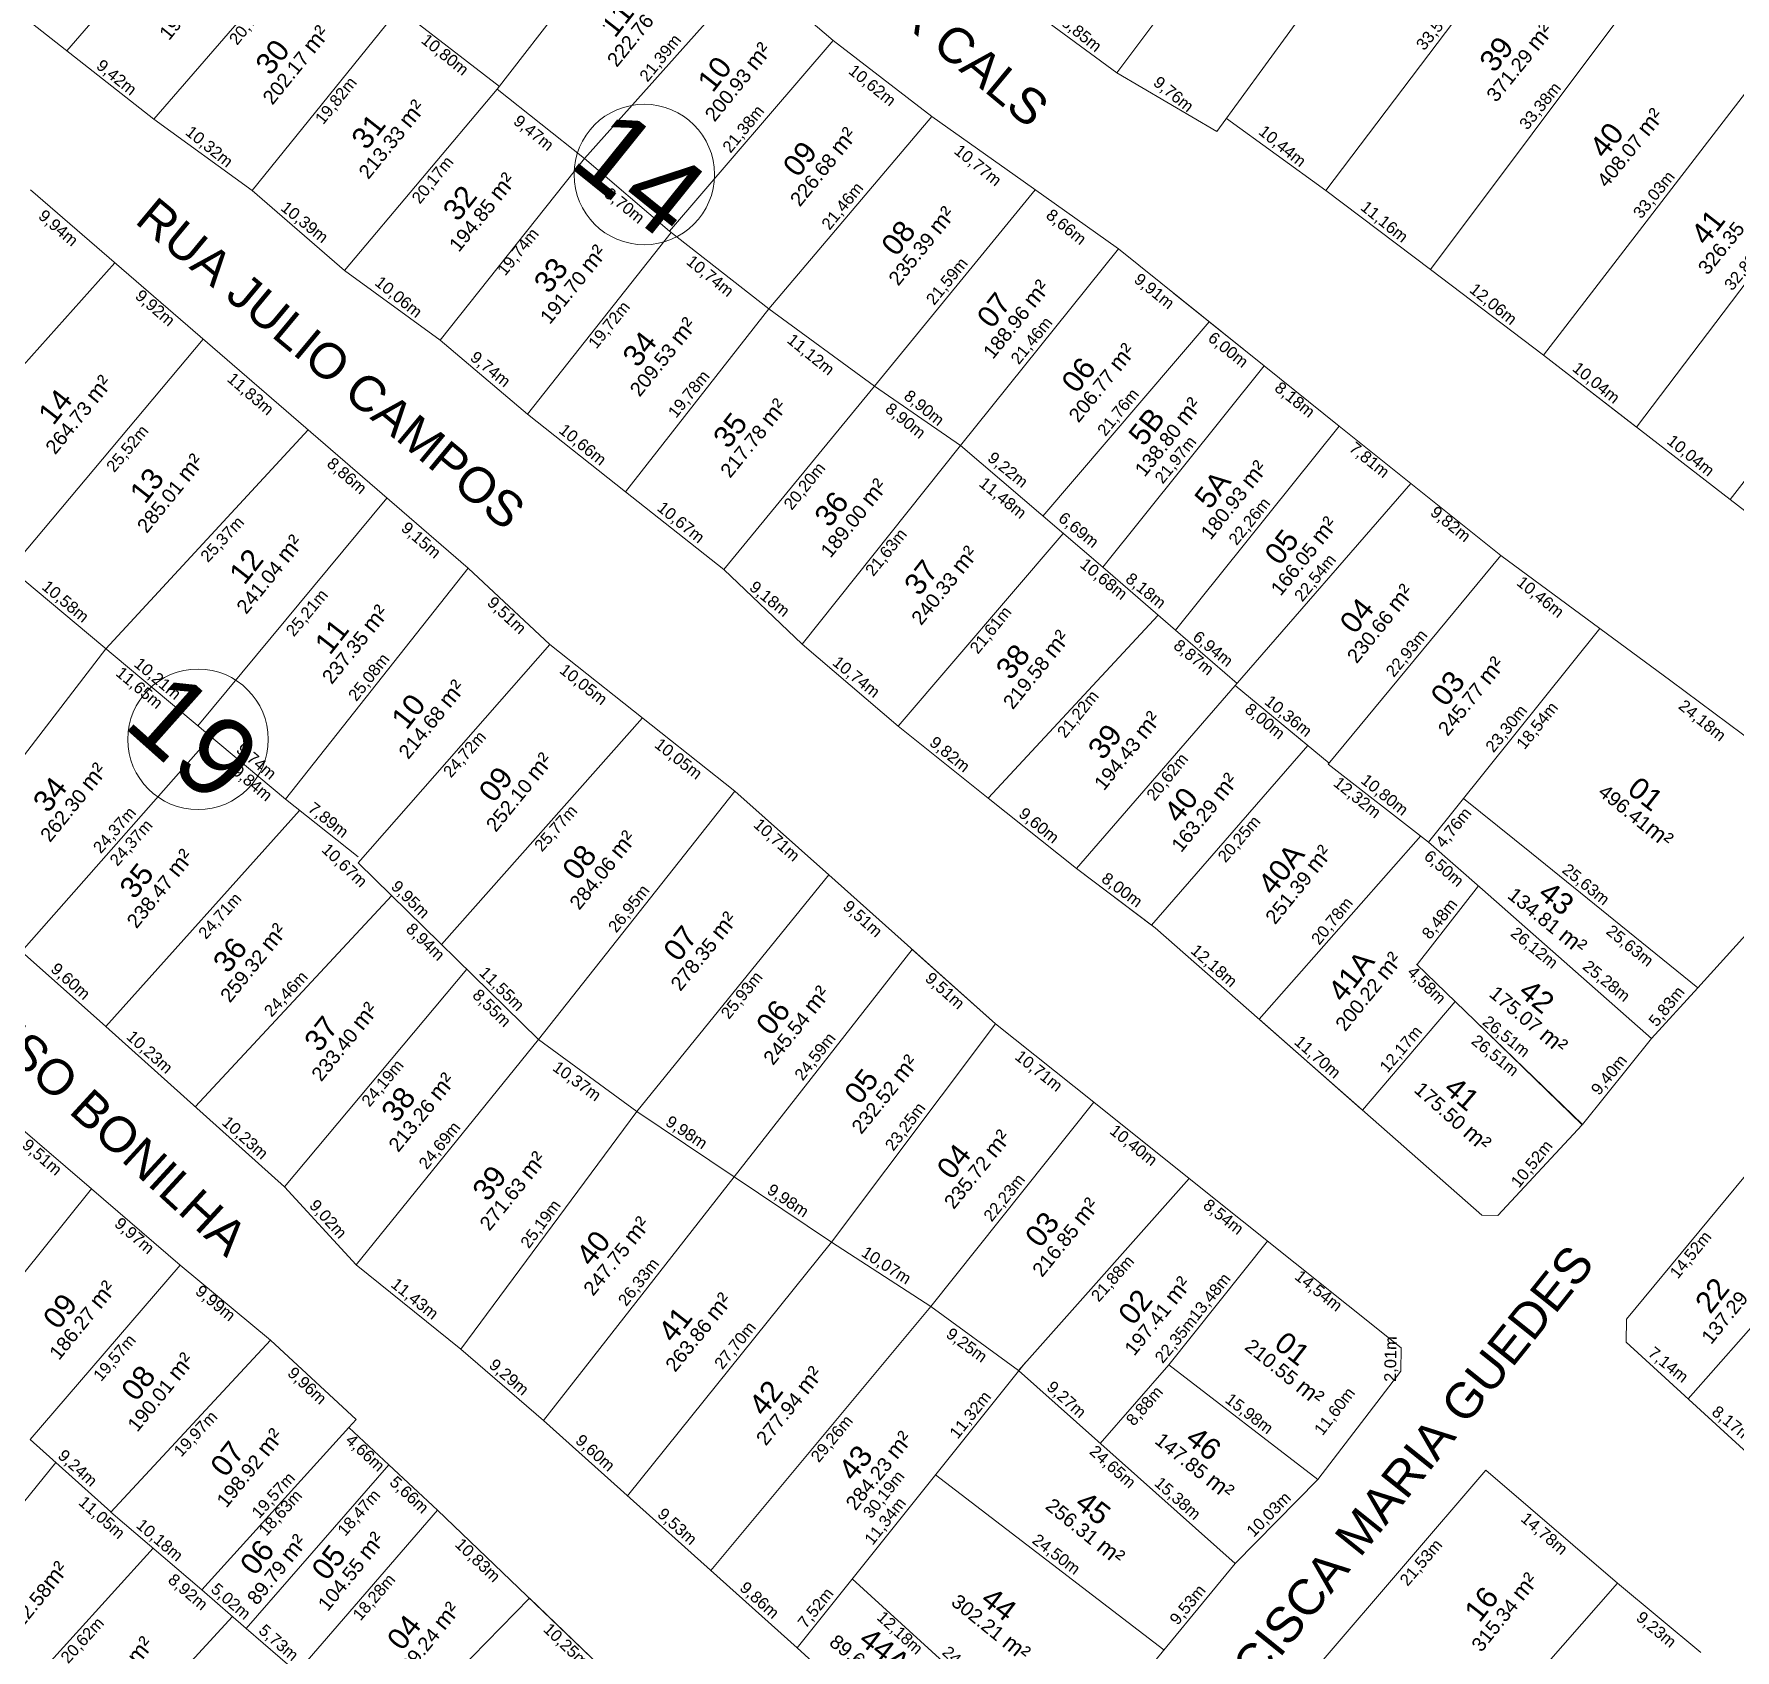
# Model space of a CAD drawing. Header units: metres. Extents: x 3808 to 8215, y 2374 to 6187.
# Drawn here: x 5783.8 to 5928.6, y 4290.4 to 4427.9 of the extents above; entities that cross this region are included whole.
import ezdxf

# ---------------------------------------------------------------- set-up
doc = ezdxf.new("R2010")
doc.units = ezdxf.units.M
doc.linetypes.add('CENTER', pattern=[2, 1.25, -0.25, 0.25, -0.25])
for name, color, linetype in [('0 - Cotas', 7, 'Continuous'), ('0 - Linhas Quadras', 7, 'Continuous'), ('0 - Nome Ruas', 7, 'CENTER'), ('0 - Numero de Lotes', 6, 'Continuous'), ('0 - Número de Quadra', 7, 'CENTER'), ('0 - Área Dos Lotes', 1, 'Continuous')]:
    doc.layers.add(name, color=color, linetype=linetype)
doc.layers.add('0 - LINHAS DE QUADRA E LOTES', color=7, linetype='Continuous', lineweight=5)
doc.styles.add('Arial', font='arial.ttf')
doc.styles.add('pedro', font='arial.ttf', dxfattribs={"height": 3})
doc.dimstyles.new('Copy(2) of ISO-25', dxfattribs={"dimtxt": 1, "dimasz": 2.5, "dimexe": 1.25, "dimexo": 0.625, "dimgap": 0.2, "dimtad": 1, "dimtoh": 1, "dimlfac": 1, "dimzin": 1, "dimtxsty": 'Arial', "dimblk": 'NONE', "dimcen": 0, "dimse1": 1, "dimse2": 1, "dimsd1": 1, "dimsd2": 1, "dimclrt": 256, "dimaunit": 1, "dimadec": 3, "dimazin": 0, "dimtfac": 1, "dimtmove": 0, "dimatfit": 3, "dimldrblk": 'NONE', "dimfxl": 1, "dimtolj": 1, "dimtzin": 0, "dimarcsym": 0})

# ---------------------------------------------------------------- blocks, each defined once
blk = doc.blocks.new('*D11677')
at = {"layer": 'Defpoints', "color": 0, "transparency": 16777216}
for p in [(5872.52, 4356.88, 0), (5878.92, 4352.08, 0), (5878.92, 4352.08)]:
    blk.add_point(p, dxfattribs=at)
at = {"layer": '0 - Cotas', "lineweight": 5, "transparency": 16777216, "insert": (5876.36, 4355), "char_height": 1, "attachment_point": 5, "rotation": 323.0942, "style": 'Arial'}
blk.add_mtext('\\A1;8,00m', dxfattribs=at)
blk = doc.blocks.new('_None')
blk = doc.blocks.new('*D11678')
at = {"layer": 'Defpoints', "color": 0, "transparency": 16777216}
for p in [(5886.04, 4372.46, 0), (5892.21, 4367.36, 0), (5891.18, 4366.12)]:
    blk.add_point(p, dxfattribs=at)
at = {"layer": '0 - Cotas', "lineweight": 5, "transparency": 16777216, "insert": (5888.52, 4369.36), "char_height": 1, "attachment_point": 5, "rotation": 320.3967, "style": 'Arial'}
blk.add_mtext('\\A1;8,00m', dxfattribs=at)
blk = doc.blocks.new('*D11679')
at = {"layer": 'Defpoints', "color": 0, "transparency": 16777216}
for p in [(5878.92, 4352.08, 0), (5888.08, 4344.05, 0), (5888.09, 4344.06)]:
    blk.add_point(p, dxfattribs=at)
at = {"layer": '0 - Cotas', "lineweight": 5, "transparency": 16777216, "insert": (5884.18, 4348.55), "char_height": 1, "attachment_point": 5, "rotation": 318.7762, "style": 'Arial'}
blk.add_mtext('\\A1;12,18m', dxfattribs=at)
blk = doc.blocks.new('*D11680')
at = {"layer": 'Defpoints', "color": 0, "transparency": 16777216}
for p in [(5892.21, 4367.36, 0), (5900.76, 4358.33), (5901.83, 4359.66, 0)]:
    blk.add_point(p, dxfattribs=at)
at = {"layer": '0 - Cotas', "lineweight": 5, "transparency": 16777216, "insert": (5896.38, 4362.87), "char_height": 1, "attachment_point": 5, "rotation": 321.3196, "style": 'Arial'}
blk.add_mtext('\\A1;12,32m', dxfattribs=at)
blk = doc.blocks.new('*D11681')
at = {"layer": 'Defpoints', "color": 0, "transparency": 16777216}
for p in [(5892.21, 4367.36, 0), (5878.92, 4352.08, 0), (5880.2, 4350.96)]:
    blk.add_point(p, dxfattribs=at)
at = {"layer": '0 - Cotas', "lineweight": 5, "transparency": 16777216, "insert": (5886.43, 4359.35), "char_height": 1, "attachment_point": 5, "rotation": 48.9881, "style": 'Arial'}
blk.add_mtext('\\A1;20,25m', dxfattribs=at)
blk = doc.blocks.new('*D11694')
at = {"layer": 'Defpoints', "color": 0, "transparency": 16777216}
for p in [(5901.83, 4359.66, 0), (5905.64, 4354.14), (5906.74, 4355.4, 0)]:
    blk.add_point(p, dxfattribs=at)
at = {"layer": '0 - Cotas', "lineweight": 5, "transparency": 16777216, "insert": (5903.76, 4356.83), "char_height": 1, "attachment_point": 5, "rotation": 319.0915, "style": 'Arial'}
blk.add_mtext('\\A1;6,50m', dxfattribs=at)
blk = doc.blocks.new('*D11695')
at = {"layer": 'Defpoints', "color": 0, "transparency": 16777216}
for p in [(5906.74, 4355.4, 0), (5901.48, 4348.75, 0), (5901.5, 4348.74)]:
    blk.add_point(p, dxfattribs=at)
at = {"layer": '0 - Cotas', "lineweight": 5, "transparency": 16777216, "insert": (5903.5, 4352.56), "char_height": 1, "attachment_point": 5, "rotation": 51.6624, "style": 'Arial'}
blk.add_mtext('\\A1;8,48m', dxfattribs=at)
blk = doc.blocks.new('*D11696')
at = {"layer": 'Defpoints', "color": 0, "transparency": 16777216}
for p in [(5901.48, 4348.75, 0), (5904.77, 4345.57, 0), (5903.68, 4344.44)]:
    blk.add_point(p, dxfattribs=at)
at = {"layer": '0 - Cotas', "lineweight": 5, "transparency": 16777216, "insert": (5902.28, 4346.91), "char_height": 1, "attachment_point": 5, "rotation": 315.9194, "style": 'Arial'}
blk.add_mtext('\\A1;4,58m', dxfattribs=at)
blk = doc.blocks.new('*D11697')
at = {"layer": 'Defpoints', "color": 0, "transparency": 16777216}
for p in [(5904.77, 4345.57, 0), (5896.86, 4336.32, 0), (5896.86, 4336.32)]:
    blk.add_point(p, dxfattribs=at)
at = {"layer": '0 - Cotas', "lineweight": 5, "transparency": 16777216, "insert": (5900.2, 4341.46), "char_height": 1, "attachment_point": 5, "rotation": 49.4921, "style": 'Arial'}
blk.add_mtext('\\A1;12,17m', dxfattribs=at)
blk = doc.blocks.new('*D11698')
at = {"layer": 'Defpoints', "color": 0, "transparency": 16777216}
for p in [(5888.08, 4344.05, 0), (5896.86, 4336.32, 0), (5896.86, 4336.32)]:
    blk.add_point(p, dxfattribs=at)
at = {"layer": '0 - Cotas', "lineweight": 5, "transparency": 16777216, "insert": (5893, 4340.78), "char_height": 1, "attachment_point": 5, "rotation": 318.6313, "style": 'Arial'}
blk.add_mtext('\\A1;11,70m', dxfattribs=at)

msp = doc.modelspace()

# ---------------------------------------------------------------- linework, layer by layer
at = {"layer": '0 - Cotas', "lineweight": 5}
for p, q in [((5901.517, 4348.715, 0), (5906.736, 4355.403, 0)), ((5904.766, 4345.569, 0), (5896.86, 4336.316, 0)), ((5888.08, 4344.048, 0), (5896.86, 4336.316, 0)), ((5888.08, 4344.048, 0), (5896.71, 4336.448, 0)), ((5888.08, 4344.048, 0), (5896.71, 4336.448, 0)), ((5915.575, 4335.073, 0), (5905.528, 4344.823, 0))]:
    msp.add_line(p, q, dxfattribs=at)
at = {"layer": '0 - LINHAS DE QUADRA E LOTES', "lineweight": 5}
for p, q in [((5886.042, 4372.459, 0), (5892.205, 4367.359, 0)), ((5878.916, 4352.078, 0), (5892.205, 4367.359, 0)), ((5872.519, 4356.882, 0), (5878.916, 4352.078, 0))]:
    msp.add_line(p, q, dxfattribs=at)
at = {"layer": '0 - Linhas Quadras', "linetype": 'Continuous', "lineweight": 5}
for p, q in [((5875.959, 4424.623, 0), (5897.487, 4453.323, 0)), ((5884.476, 4419.625, 0), (5905.254, 4448.135, 0)), ((5800.415, 4442.577, 0), (5786.584, 4426.488, 0)), ((5893.756, 4414.603, 0), (5914.016, 4441.39, 0)), ((5836.671, 4440.668, 0), (5823.215, 4423.223, 0)), ((5807.589, 4436.359, 0), (5793.992, 4420.671, 0)), ((5902.66, 4407.868, 0), (5922.684, 4434.605, 0)), ((5779.177, 4432.305, 0), (5793.992, 4420.671, 0)), ((5844.913, 4433.296, 0), (5830.635, 4417.333, 0)), ((5851.803, 4427.384, 0), (5844.913, 4433.296, 0)), ((5802.356, 4414.594, 0), (5814.815, 4430.008, 0)), ((5814.855, 4430.053, 0), (5823.4, 4423.463, 0)), ((5868.816, 4429.858, 0), (5875.959, 4424.623, 0)), ((5805.187, 4362.776, 0), (5728.714, 4426.863, 0)), ((5851.803, 4427.384, 0), (5837.872, 4411.147, 0)), ((5860.212, 4420.896, 0), (5851.803, 4427.384, 0)), ((5912.283, 4400.59, 0), (5932.434, 4426.771, 0)), ((5875.959, 4424.623, 0), (5884.476, 4419.625, 0)), ((5823.215, 4423.223, 0), (5810.216, 4407.795, 0)), ((5823.215, 4423.223, 0), (5830.635, 4417.333, 0)), ((5793.992, 4420.671, 0), (5802.356, 4414.594, 0)), ((5860.212, 4420.896, 0), (5846.33, 4404.528, 0)), ((5867.973, 4415.39, 0), (5860.212, 4420.896, 0)), ((5885.292, 4420.745, 0), (5893.756, 4414.603, 0)), ((5920.188, 4394.465, 0), (5940.044, 4420.639, 0)), ((5830.635, 4417.333, 0), (5818.36, 4401.869, 0)), ((5830.635, 4417.333, 0), (5837.872, 4411.147, 0)), ((5876.09, 4409.63, 0), (5867.973, 4415.39, 0)), ((5783.49, 4414.648, 0), (5820.746, 4382.44, 0)), ((5810.216, 4407.795, 0), (5802.356, 4414.594, 0)), ((5869.013, 4414.652, 0), (5855.319, 4397.956, 0)), ((5893.756, 4414.603, 0), (5902.66, 4407.868, 0)), ((5948.563, 4414.602, 0), (5928.16, 4388.288, 0)), ((5825.78, 4395.563, 0), (5838.015, 4411.036, 0)), ((5837.872, 4411.147, 0), (5846.33, 4404.528, 0)), ((5876.09, 4409.63, 0), (5862.661, 4392.887, 0)), ((5888.503, 4399.674, 0), (5876.09, 4409.63, 0)), ((5790.673, 4408.438, 0), (5773.532, 4389.304, 0)), ((5810.216, 4407.795, 0), (5818.36, 4401.869, 0)), ((5902.66, 4407.868, 0), (5912.283, 4400.59, 0)), ((5888.503, 4399.674, 0), (5880.781, 4405.868, 0)), ((5846.33, 4404.528, 0), (5834.14, 4388.952, 0)), ((5846.33, 4404.528, 0), (5855.319, 4397.956, 0)), ((5883.823, 4403.428, 0), (5869.669, 4386.89, 0)), ((5888.503, 4399.674, 0), (5883.823, 4403.428, 0)), ((5798.176, 4401.952, 0), (5781.782, 4382.39, 0)), ((5818.36, 4401.869, 0), (5825.78, 4395.563, 0)), ((5912.283, 4400.59, 0), (5928.16, 4388.288, 0)), ((5912.283, 4400.59, 0), (5920.188, 4394.465, 0)), ((5888.503, 4399.674, 0), (5874.757, 4382.535, 0)), ((5894.885, 4394.555, 0), (5888.503, 4399.674, 0)), ((5855.319, 4397.956, 0), (5842.507, 4382.336, 0)), ((5855.319, 4397.956, 0), (5862.661, 4392.887, 0)), ((5834.14, 4388.952, 0), (5825.78, 4395.563, 0)), ((5894.885, 4394.555, 0), (5880.956, 4377.189, 0)), ((5900.98, 4389.667, 0), (5894.885, 4394.555, 0)), ((5789.894, 4375.592, 0), (5807.122, 4394.218, 0)), ((5849.168, 4375.98, 0), (5862.661, 4392.887, 0)), ((5862.661, 4392.887, 0), (5874.757, 4382.535, 0)), ((5834.14, 4388.952, 0), (5842.507, 4382.336, 0)), ((5900.98, 4389.667, 0), (5886.042, 4372.459, 0)), ((5908.643, 4383.52, 0), (5900.98, 4389.667, 0)), ((5797.719, 4369.034, 0), (5813.827, 4388.422, 0)), ((5928.16, 4388.288, 0), (5942.821, 4376.988, 0)), ((5857.332, 4368.993, 0), (5871.389, 4385.418, 0)), ((5908.643, 4383.52, 0), (5893.955, 4365.766, 0)), ((5917.08, 4377.308, 0), (5908.643, 4383.52, 0)), ((5820.746, 4382.44, 0), (5805.187, 4362.776, 0)), ((5827.694, 4375.946, 0), (5820.746, 4382.44, 0)), ((5842.507, 4382.336, 0), (5849.168, 4375.98, 0)), ((5874.757, 4382.535, 0), (5880.956, 4377.189, 0)), ((5879.491, 4378.452, 0), (5865.012, 4362.868, 0)), ((5880.956, 4377.189, 0), (5886.197, 4372.638, 0)), ((5902.491, 4359.141, 0), (5917.08, 4377.308, 0)), ((5917.08, 4377.308, 0), (5923.128, 4372.855, 0)), ((5827.694, 4375.946, 0), (5811.368, 4357.378, 0)), ((5843.455, 4363.477, 0), (5827.694, 4375.946, 0)), ((5857.332, 4368.993, 0), (5849.168, 4375.98, 0)), ((5775.223, 4356.487, 0), (5789.894, 4375.592, 0)), ((5936.522, 4362.891, 0), (5923.128, 4372.855, 0)), ((5886.042, 4372.459, 0), (5872.519, 4356.882, 0)), ((5886.042, 4372.459, 0), (5894.026, 4365.853, 0)), ((5818.479, 4350.421, 0), (5835.574, 4369.712, 0)), ((5865.012, 4362.868, 0), (5857.332, 4368.993, 0)), ((5782.709, 4349.825, 0), (5798.823, 4368.11, 0)), ((5893.955, 4365.766, 0), (5902.491, 4359.141, 0)), ((5805.187, 4362.776, 0), (5811.375, 4357.88, 0)), ((5843.455, 4363.477, 0), (5826.736, 4342.344, 0)), ((5851.441, 4356.34, 0), (5843.455, 4363.477, 0)), ((5865.012, 4362.868, 0), (5872.519, 4356.882, 0)), ((5911.258, 4358.202, 0), (5905.47, 4362.85, 0)), ((5789.884, 4343.441, 0), (5806.391, 4361.823, 0)), ((5901.826, 4359.657, 0), (5888.08, 4344.048, 0)), ((5907.072, 4355.106, 0), (5902.491, 4359.141, 0)), ((5925.404, 4346.742, 0), (5936.492, 4358.948, 0)), ((5811.368, 4357.378, 0), (5826.736, 4342.344, 0)), ((5872.519, 4356.882, 0), (5879.232, 4351.84, 0)), ((5911.258, 4358.202, 0), (5925.404, 4346.742, 0)), ((5851.441, 4356.34, 0), (5835.095, 4336.207, 0)), ((5865.622, 4343.666, 0), (5851.441, 4356.34, 0)), ((5797.493, 4336.608, 0), (5814.23, 4354.579, 0)), ((5921.478, 4342.42, 0), (5907.072, 4355.106, 0)), ((5919.352, 4318.513, 0), (5947.913, 4353.071, 0)), ((5893.292, 4339.458, 0), (5879.232, 4351.84, 0)), ((5782.709, 4349.825, 0), (5789.884, 4343.441, 0)), ((5858.531, 4350.003, 0), (5843.379, 4330.64, 0)), ((5865.622, 4343.666, 0), (5858.531, 4350.003, 0)), ((5805.102, 4329.776, 0), (5820.625, 4348.322, 0)), ((5901.477, 4348.753, 0), (5915.587, 4335.089, 0)), ((5925.404, 4346.742, 0), (5921.478, 4342.42, 0)), ((5789.884, 4343.441, 0), (5805.102, 4329.776, 0)), ((5865.622, 4343.666, 0), (5851.662, 4325.072, 0)), ((5873.989, 4336.986, 0), (5865.622, 4343.666, 0)), ((5915.587, 4335.089, 0), (5921.478, 4342.42, 0)), ((5811.221, 4323.144, 0), (5826.736, 4342.344, 0)), ((5826.736, 4342.344, 0), (5835.095, 4336.207, 0)), ((5893.292, 4339.458, 0), (5897.069, 4336.132, 0)), ((5873.989, 4336.986, 0), (5860.12, 4319.616, 0)), ((5882.118, 4330.495, 0), (5873.989, 4336.986, 0)), ((5788.667, 4329.63, 0), (5781.843, 4335.498, 0)), ((5820.108, 4315.962, 0), (5835.095, 4336.207, 0)), ((5835.095, 4336.207, 0), (5851.662, 4325.072, 0)), ((5897.069, 4336.132, 0), (5907.026, 4327.364, 0)), ((5908.399, 4327.353, 0), (5915.575, 4335.073, 0)), ((5788.667, 4329.63, 0), (5776.716, 4314.743, 0)), ((5796.223, 4323.133, 0), (5788.667, 4329.63, 0)), ((5805.102, 4329.776, 0), (5811.221, 4323.144, 0)), ((5843.379, 4330.64, 0), (5827.152, 4309.904, 0)), ((5868.749, 4315.464, 0), (5882.118, 4330.495, 0)), ((5882.118, 4330.495, 0), (5900.16, 4316.091, 0)), ((5907.026, 4327.364, 0), (5908.399, 4327.353, 0)), ((5851.662, 4325.072, 0), (5834.304, 4303.492, 0)), ((5851.662, 4325.072, 0), (5860.12, 4319.616, 0)), ((5880.386, 4314.634, 0), (5888.794, 4325.166, 0)), ((5924.592, 4311.742, 0), (5935.249, 4323.848, 0)), ((5796.223, 4323.133, 0), (5783.465, 4308.294, 0)), ((5803.91, 4316.75, 0), (5796.223, 4323.133, 0)), ((5811.221, 4323.144, 0), (5820.108, 4315.962, 0)), ((5841.399, 4297.13, 0), (5860.12, 4319.616, 0)), ((5860.12, 4319.616, 0), (5867.575, 4314.145, 0)), ((5919.314, 4316.57, 0), (5919.352, 4318.513, 0)), ((5803.91, 4316.75, 0), (5790.329, 4302.108, 0)), ((5811.209, 4309.98, 0), (5803.91, 4316.75, 0)), ((5930.633, 4306.217, 0), (5919.314, 4316.57, 0)), ((5827.152, 4309.904, 0), (5820.108, 4315.962, 0)), ((5868.749, 4315.464, 0), (5867.575, 4314.145, 0)), ((5900.16, 4316.091, 0), (5900.131, 4314.085, 0)), ((5868.162, 4314.805, 0), (5848.737, 4290.551, 0)), ((5867.575, 4314.145, 0), (5886.028, 4297.732, 0)), ((5874.539, 4307.951, 0), (5880.386, 4314.634, 0)), ((5893.055, 4304.888, 0), (5880.386, 4314.634, 0)), ((5900.131, 4314.085, 0), (5893.055, 4304.888, 0)), ((5798.056, 4295.49, 0), (5810.572, 4309.292, 0)), ((5810.572, 4309.292, 0), (5811.209, 4309.98, 0)), ((5810.572, 4309.292, 0), (5813.991, 4306.121, 0)), ((5827.152, 4309.904, 0), (5848.737, 4290.551, 0)), ((5783.465, 4308.294, 0), (5790.325, 4302.112, 0)), ((5785.642, 4306.332, 0), (5773.051, 4290.762, 0)), ((5813.991, 4306.121, 0), (5801.852, 4292.205, 0)), ((5818.141, 4302.277, 0), (5813.991, 4306.121, 0)), ((5860.532, 4305.278, 0), (5879.972, 4290.37, 0)), ((5886.028, 4297.732, 0), (5893.055, 4304.888, 0)), ((5907.367, 4305.661, 0), (5893.341, 4289.322, 0)), ((5918.576, 4296.04, 0), (5907.367, 4305.661, 0)), ((5790.329, 4302.108, 0), (5798.056, 4295.49, 0)), ((5806.136, 4288.402, 0), (5818.141, 4302.277, 0)), ((5818.141, 4302.277, 0), (5833.346, 4287.681, 0)), ((5780.066, 4283.764, 0), (5793.931, 4299.023, 0)), ((5866.684, 4274.218, 0), (5886.028, 4297.732, 0)), ((5853.441, 4296.424, 0), (5871.445, 4280.005, 0)), ((5801.852, 4292.205, 0), (5798.056, 4295.49, 0)), ((5825.952, 4294.779, 0), (5812.947, 4281.469, 0)), ((5833.346, 4287.681, 0), (5825.952, 4294.779, 0)), ((5904.353, 4279.869, 0), (5918.576, 4296.04, 0)), ((5925.67, 4290.138, 0), (5918.578, 4296.038, 0)), ((5786.369, 4277.681, 0), (5800.692, 4293.208, 0)), ((5801.852, 4292.205, 0), (5806.183, 4288.457, 0)), ((5848.737, 4290.551, 0), (5866.684, 4274.218, 0))]:
    msp.add_line(p, q, dxfattribs=at)
at = {"layer": '0 - Número de Quadra', "linetype": 'ByBlock', "lineweight": 5}
for centre in [(5835.731, 4415.966, 0), (5797.743, 4367.882, 0)]:
    msp.add_circle(centre, 5.979, dxfattribs=at)

# ---------------------------------------------------------------- texts
at = {"layer": '0 - Cotas', "lineweight": 5, "style": 'Arial'}
for s, rotation, p in [('20,75m', 50.93117, (5801.073, 4426.913, 0)), ('8,85m', 320.93117, (5871.145, 4428.764, 0)), ('33,57m', 50.93117, (5902.117, 4426.452, 0)), ('10,80m', 320.93117, (5816.658, 4427.254, 0)), ('21,39m', 50.93117, (5836.011, 4423.777, 0)), ('9,42m', 320.93117, (5788.999, 4425.075, 0)), ('10,62m', 320.93117, (5853.029, 4424.644, 0)), ('19,82m', 50.93117, (5808.395, 4420.148, 0)), ('9,76m', 320.93117, (5878.975, 4423.648, 0)), ('33,38m', 50.93117, (5910.903, 4419.692, 0)), ('9,47m', 320.93117, (5824.509, 4420.356, 0)), ('21,38m', 50.93117, (5843.074, 4417.728, 0)), ('10,32m', 320.93117, (5796.593, 4419.431, 0)), ('10,44m', 320.93117, (5887.943, 4419.472, 0)), ('10,77m', 320.93117, (5862.021, 4417.836, 0)), ('20,17m', 50.93117, (5816.623, 4413.391, 0)), ('9,70m', 320.93117, (5832.238, 4414.162, 0)), ('21,46m', 50.93117, (5851.508, 4411.174, 0)), ('33,03m', 50.93117, (5920.59, 4412.136, 0)), ('10,39m', 320.93117, (5804.705, 4412.993, 0)), ('11,16m', 320.93117, (5896.627, 4413.034, 0)), ('9,94m', 319.24946, (5784.065, 4412.311, 0)), ('8,66m', 320.93117, (5869.843, 4412.347, 0)), ('19,74m', 50.93117, (5823.891, 4407.275, 0)), ('32,83m', 50.93117, (5928.347, 4406.007, 0)), ('10,74m', 320.93117, (5839.226, 4408.414, 0)), ('21,59m', 50.93117, (5860.402, 4404.766, 0)), ('9,92m', 319.15692, (5792.313, 4405.502, 0)), ('10,06m', 320.93117, (5812.707, 4406.631, 0)), ('9,91m', 320.93117, (5877.337, 4406.878, 0)), ('12,06m', 320.93117, (5905.89, 4406.027, 0)), ('19,72m', 50.93117, (5831.652, 4401.05, 0)), ('21,46m', 50.93117, (5867.612, 4399.721, 0)), ('11,12m', 320.93117, (5847.798, 4401.733, 0)), ('6,00m', 320.93117, (5883.629, 4401.893, 0)), ('9,74m', 320.93117, (5820.827, 4400.24, 0)), ('11,83m', 319.15692, (5800.139, 4398.446, 0)), ('19,78m', 50.93117, (5838.436, 4395.159, 0)), ('10,04m', 320.93117, (5914.654, 4399.326, 0)), ('8,90m', 320.93117, (5857.747, 4396.945, 0)), ('21,76m', 50.93117, (5874.982, 4393.621, 0)), ('8,18m', 320.93117, (5889.3, 4397.642, 0)), ('8,90m', 320.93117, (5856.159, 4395.854, 0)), ('10,66m', 320.93117, (5828.379, 4394.056, 0)), ('25,52m', 50.0359, (5790.609, 4390.533, 0)), ('21,97m', 50.93117, (5879.867, 4389.567, 0)), ('7,81m', 320.93117, (5895.646, 4392.514, 0)), ('10,04m', 320.93117, (5922.701, 4393.136, 0)), ('8,86m', 319.15692, (5808.634, 4391.221, 0)), ('9,22m', 320.93117, (5864.872, 4391.675, 0)), ('20,20m', 50.93117, (5848.287, 4387.33, 0)), ('11,48m', 320.93117, (5864.141, 4389.523, 0)), ('10,67m', 320.93117, (5836.742, 4387.443, 0)), ('22,26m', 50.93117, (5886.157, 4384.334, 0)), ('9,82m', 320.93117, (5902.564, 4387.052, 0)), ('25,37m', 47.23197, (5798.584, 4382.877, 0)), ('9,15m', 319.15692, (5814.953, 4385.741, 0)), ('6,69m', 320.93117, (5870.897, 4386.553, 0)), ('21,63m', 50.93117, (5855.228, 4381.695, 0)), ('10,68m', 320.93117, (5872.734, 4382.623, 0)), ('22,54m', 50.93117, (5891.747, 4379.525, 0)), ('8,18m', 320.93117, (5876.614, 4381.385, 0)), ('10,46m', 320.93117, (5909.903, 4381.095, 0)), ('10,58m', 320.0359, (5784.366, 4380.747, 0)), ('25,21m', 50.27917, (5805.899, 4376.555, 0)), ('9,18m', 320.93117, (5844.594, 4380.682, 0)), ('9,51m', 316.93022, (5822.281, 4379.411, 0)), ('21,61m', 50.93117, (5864.127, 4375.076, 0)), ('8,87m', 320.93117, (5880.698, 4375.711, 0)), ('6,94m', 320.93117, (5882.336, 4376.436, 0)), ('22,93m', 50.93117, (5899.536, 4373.105, 0)), ('10,21m', 320.0359, (5792.214, 4374.17, 0)), ('25,08m', 51.6458, (5811.223, 4371.049, 0)), ('10,74m', 320.93117, (5851.669, 4374.285, 0)), ('11,65m', 320.0359, (5790.659, 4373.394, 0)), ('10,05m', 321.65263, (5828.435, 4373.618, 0)), ('21,22m', 50.93117, (5871.559, 4367.925, 0)), ('10,36m', 320.93117, (5888.453, 4370.954, 0)), ('23,30m', 50.93117, (5908.022, 4366.687, 0)), ('18,54m', 50.93117, (5910.653, 4366.941, 0)), ('24,18m', 320.93117, (5923.685, 4370.577, 0)), ('9,74m', 320.0359, (5800.914, 4366.879, 0)), ('24,72m', 48.67557, (5819.268, 4364.543, 0)), ('10,05m', 321.65263, (5836.515, 4367.287, 0)), ('9,82m', 320.93117, (5859.929, 4367.454, 0)), ('9,84m', 320.28717, (5800.567, 4365.021, 0)), ('20,62m', 50.93117, (5879.167, 4362.57, 0)), ('10,80m', 320.93117, (5896.642, 4364.252, 0)), ('24,37m', 48.61168, (5789.462, 4358.092, 0)), ('7,89m', 321.6458, (5807.016, 4361.839, 0)), ('25,77m', 48.45279, (5827.024, 4358.249, 0)), ('9,60m', 320.93117, (5867.522, 4361.399, 0)), ('4,76m', 50.93117, (5903.769, 4358.557, 0)), ('24,37m', 48.61168, (5790.878, 4357.017, 0)), ('10,71m', 318.21215, (5844.949, 4360.508, 0)), ('10,67m', 316.72497, (5808.19, 4358.398, 0)), ('25,63m', 320.93117, (5913.779, 4356.628, 0)), ('9,95m', 315.62952, (5814.101, 4355.264, 0)), ('24,71m', 48.07766, (5798.418, 4350.797, 0)), ('26,95m', 51.65263, (5833.352, 4351.351, 0)), ('9,51m', 318.21215, (5852.559, 4353.538, 0)), ('20,78m', 50.93117, (5893.19, 4350.315, 0)), ('8,94m', 316.26171, (5815.366, 4351.639, 0)), ('26,12m', 320.93117, (5909.389, 4351.224, 0)), ('25,63m', 320.93117, (5917.521, 4351.407, 0)), ('9,60m', 318.33769, (5785.124, 4348.211, 0)), ('11,55m', 315.62952, (5821.605, 4347.923, 0)), ('25,28m', 320.93117, (5915.529, 4348.402, 0)), ('24,46m', 47.03563, (5803.998, 4344.179, 0)), ('25,93m', 50.929, (5842.941, 4343.991, 0)), ('9,51m', 318.21215, (5859.558, 4347.409, 0)), ('8,55m', 315.62952, (5821.029, 4346.018, 0)), ('5,83m', 50.93117, (5921.917, 4343.339, 0)), ('26,51m', 320.93117, (5906.995, 4343.684, 0)), ('10,23m', 318.07766, (5791.575, 4342.46, 0)), ('24,59m', 51.95632, (5849.219, 4338.752, 0)), ('26,51m', 320.93117, (5906.05, 4342.058, 0)), ('10,71m', 321.39616, (5867.198, 4340.73, 0)), ('24,19m', 50.07046, (5812.338, 4336.523, 0)), ('10,37m', 323.71242, (5827.837, 4339.775, 0)), ('9,40m', 50.93117, (5917.009, 4337.512, 0)), ('23,25m', 53.10218, (5856.938, 4332.766, 0)), ('10,23m', 318.07766, (5799.697, 4335.167, 0)), ('24,69m', 51.05822, (5817.219, 4331.202, 0)), ('9,98m', 326.09614, (5837.453, 4335.104, 0)), ('9,51m', 319.28243, (5782.692, 4333.207, 0)), ('10,40m', 321.39616, (5875.268, 4334.403, 0)), ('10,52m', 50.93117, (5910.188, 4329.632, 0)), ('9,98m', 326.09614, (5846.091, 4329.298, 0)), ('22,23m', 51.39616, (5865.304, 4326.749, 0)), ('9,02m', 312.69559, (5807.15, 4328.146, 0)), ('25,19m', 53.48716, (5825.909, 4324.469, 0)), ('8,54m', 321.39616, (5883.219, 4328.064, 0)), ('9,97m', 319.31106, (5790.547, 4326.522, 0)), ('14,52m', 50.93117, (5923.713, 4321.892, 0)), ('10,07m', 327.17243, (5854.124, 4323.96, 0)), ('21,88m', 48.34791, (5874.414, 4319.921, 0)), ('26,33m', 51.95632, (5834.197, 4319.555, 0)), ('13,48m', 51.39616, (5882.805, 4318.304, 0)), ('14,54m', 321.39616, (5891.013, 4322.013, 0)), ('9,99m', 320.29287, (5797.428, 4320.753, 0)), ('11,43m', 321.05822, (5814.08, 4321.348, 0)), ('27,70m', 51.18914, (5842.383, 4314.175, 0)), ('22,35m', 50.37126, (5879.867, 4314.691, 0)), ('19,57m', 49.31106, (5789.49, 4313.158, 0)), ('9,25m', 323.72608, (5861.33, 4317.07, 0)), ('2,01m', 89.14601, (5899.717, 4313.177, 0)), ('9,29m', 319.30219, (5822.431, 4314.491, 0)), ('7,14m', 320.93117, (5921.094, 4315.493, 0)), ('9,96m', 317.15327, (5805.283, 4313.828, 0)), ('11,32m', 51.30822, (5862.409, 4308.262, 0)), ('9,27m', 318.34791, (5869.9, 4312.612, 0)), ('8,88m', 48.8158, (5877.402, 4309.365, 0)), ('15,98m', 322.42936, (5885.093, 4311.517, 0)), ('11,60m', 52.42936, (5893.464, 4308.54, 0)), ('19,97m', 47.15327, (5796.313, 4306.733, 0)), ('8,17m', 320.93117, (5926.517, 4310.477, 0)), ('29,26m', 50.21806, (5850.583, 4306.248, 0)), ('4,66m', 317.15327, (5810.226, 4308.108, 0)), ('9,60m', 318.1203, (5829.789, 4308.077, 0)), ('24,65m', 318.34791, (5873.547, 4307.149, 0)), ('9,24m', 317.97572, (5785.732, 4306.789, 0)), ('19,57m', 47.76734, (5802.953, 4301.487, 0)), ('5,66m', 317.19385, (5813.973, 4304.536, 0)), ('30,19m', 51.39476, (5855.048, 4301.485, 0)), ('15,38m', 318.34791, (5879.076, 4304.451, 0)), ('11,05m', 318.59482, (5787.489, 4302.822, 0)), ('18,63m', 47.79823, (5803.551, 4299.992, 0)), ('18,47m', 48.90281, (5810.273, 4299.979, 0)), ('10,03m', 45.52085, (5887.602, 4299.905, 0)), ('9,53m', 318.1203, (5836.778, 4301.81, 0)), ('11,34m', 51.30822, (5855.163, 4299.214, 0)), ('14,78m', 319.35773, (5910.267, 4301.415, 0)), ('10,18m', 319.41693, (5792.398, 4300.863, 0)), ('10,83m', 316.16978, (5819.543, 4299.271, 0)), ('24,50m', 322.51781, (5868.666, 4299.544, 0)), ('21,53m', 49.35773, (5900.708, 4295.73, 0)), ('8,92m', 319.30493, (5795.105, 4296.2, 0)), ('5,02m', 319.13048, (5798.759, 4295.409, 0)), ('18,28m', 49.13048, (5811.572, 4292.784, 0)), ('9,86m', 318.1203, (5843.774, 4295.537, 0)), ('7,52m', 51.30822, (5849.486, 4292.126, 0)), ('9,53m', 50.55635, (5881.131, 4292.408, 0)), ('12,18m', 317.63623, (5855.452, 4293.04, 0)), ('9,23m', 320.24254, (5920.081, 4292.973, 0)), ('20,62m', 47.74065, (5786.692, 4289.143, 0)), ('5,73m', 319.13048, (5802.823, 4291.893, 0)), ('10,25m', 316.16978, (5827.059, 4292.038, 0)), ('24,37m', 317.63623, (5861.009, 4290.063, 0))]:
    msp.add_text(s, height=1, rotation=rotation, dxfattribs=at).set_placement(p)
at = {"layer": '0 - Nome Ruas', "linetype": 'Continuous', "lineweight": 5, "style": 'pedro'}
for s, rotation, p in [('RUA MINISTRO CESAR CALS', 320.24392, (5823.765, 4457.031, 0)), ('RUA JULIO CAMPOS', 320.24392, (5792.259, 4411.907, 0)), ('RUA AFONSO BONILHA', 317.41907, (5765.394, 4355.682, 0)), ('RUA FRANCISCA MARIA GUEDES', 51.28455, (5874.51, 4270.537, 0))]:
    msp.add_text(s, height=3, rotation=rotation, dxfattribs=at).set_placement(p)
at = {"layer": '0 - Numero de Lotes', "lineweight": 5, "style": 'Arial'}
for s, rotation, p in [('11', 51.92725, (5833.232, 4427.509, -540.279)), ('30', 51.92725, (5803.918, 4424.297, -540.279)), ('39', 51.92725, (5908.108, 4424.544, -540.279)), ('10', 51.92725, (5841.555, 4422.854, -540.279)), ('31', 51.92725, (5812.087, 4417.966, -540.279)), ('40', 51.92725, (5917.485, 4417.229, -540.279)), ('09', 51.92725, (5848.814, 4415.631, -540.279)), ('32', 51.92725, (5819.868, 4411.869, -540.279)), ('08', 51.92725, (5857.194, 4408.894, -540.279)), ('41', 51.92725, (5926.109, 4409.833, -540.279)), ('33', 51.92725, (5827.615, 4405.727, -540.279)), ('07', 51.92725, (5865.33, 4402.753, -540.279)), ('34', 51.92725, (5835.172, 4399.446, -540.279)), ('06', 51.92725, (5872.535, 4397.244, -540.279)), ('14', 51.92725, (5785.428, 4394.531, -540.279)), ('5B', 51.92725, (5878.246, 4392.734, -540.279)), ('35', 51.92725, (5842.876, 4392.534, -540.279)), ('13', 51.92725, (5793.224, 4387.833, -540.279)), ('5A', 51.92725, (5883.859, 4387.371, -540.279)), ('36', 51.92725, (5851.499, 4385.829, -540.279)), ('05', 51.92725, (5889.822, 4382.595, -540.279)), ('12', 51.92725, (5801.688, 4380.941, -540.279)), ('37', 51.92725, (5859.138, 4379.994, -540.279)), ('04', 51.92725, (5896.221, 4376.747, -540.279)), ('11', 51.92725, (5808.967, 4374.977, -540.279)), ('38', 51.92725, (5866.942, 4372.831, -540.279)), ('03', 51.92725, (5903.964, 4370.561, -540.279)), ('10', 51.92725, (5815.488, 4368.592, -540.279)), ('39', 51.92725, (5874.784, 4366.026, -540.279)), ('34', 51.92725, (5784.979, 4361.526, -540.279)), ('09', 51.92725, (5822.932, 4362.392, -540.279)), ('01', 321.92725, (5919.301, 4363.399, -540.279)), ('40', 51.92725, (5881.255, 4360.639, -540.279)), ('08', 51.92725, (5830.038, 4355.762, -540.279)), ('40A', 51.92725, (5889.255, 4354.508, -540.279)), ('35', 51.92725, (5792.349, 4354.184, -540.279)), ('43', 321.92725, (5911.712, 4354.52, -540.279)), ('07', 51.92725, (5838.645, 4348.852, -540.279)), ('36', 51.92725, (5800.301, 4347.869, -540.279)), ('41A', 51.92725, (5895.215, 4345.401, -540.279)), ('42', 320.81591, (5910.045, 4346.191, -540.279)), ('06', 51.92725, (5846.533, 4342.545, -540.279)), ('37', 51.92725, (5808.072, 4341.155, -540.279)), ('05', 51.92725, (5854.048, 4336.679, -540.279)), ('38', 51.92725, (5814.633, 4335.147, -540.279)), ('41', 319.17719, (5903.672, 4337.962, -540.279)), ('04', 51.92725, (5861.92, 4330.289, -540.279)), ('39', 51.92725, (5822.387, 4328.445, -540.279)), ('03', 51.92725, (5869.435, 4324.506, -540.279)), ('40', 51.92725, (5831.22, 4322.905, -540.279)), ('02', 51.92725, (5877.362, 4317.906, -540.279)), ('22', 51.92725, (5926.471, 4318.885, -540.279)), ('09', 51.92725, (5785.836, 4317.543, -540.279)), ('41', 51.92725, (5838.2, 4316.423, -540.279)), ('01', 321.92725, (5889.234, 4316.178, -540.279)), ('08', 51.92725, (5792.497, 4311.426, -540.279)), ('42', 51.92725, (5845.919, 4310.156, -540.279)), ('07', 51.92725, (5800.083, 4304.97, -540.279)), ('43', 51.92725, (5853.549, 4304.642, -540.279)), ('46', 321.92725, (5881.684, 4308.109, -540.279)), ('45', 321.92725, (5872.273, 4302.615, -540.279)), ('06', 51.92725, (5802.608, 4296.598, -540.279)), ('05', 51.92725, (5808.706, 4296.162, -540.279)), ('44', 321.92725, (5864.26, 4294.426, -540.279)), ('16', 51.92725, (5906.832, 4292.606, -540.279)), ('04', 51.92725, (5815.116, 4290.202, -540.279)), ('44A', 321.92725, (5853.88, 4290.998, -540.279))]:
    msp.add_text(s, height=1.8197, rotation=rotation, dxfattribs=at).set_placement(p)
at = {"layer": '0 - Número de Quadra', "linetype": 'Continuous', "lineweight": 5, "style": 'pedro'}
for s, rotation, p in [('14', 321.20349, (5829.138, 4416.781, 0)), ('19', 318.29708, (5791.222, 4369.087, 0))]:
    msp.add_text(s, height=6.7786, rotation=rotation, dxfattribs=at).set_placement(p)
at = {"layer": '0 - Área Dos Lotes', "lineweight": 5, "style": 'Arial'}
for s, height, rotation, p in [('197.45 ', 1.2, 50.93117, (5795.273, 4427.305, 0)), ('222.76 ', 1.2, 50.93117, (5833.391, 4425.028, 0)), ('m²', 1.4, 50.93117, (5807.602, 4426.158, 0)), ('m²', 1.4, 50.93117, (5911.778, 4426.389, 0)), ('202.17 ', 1.2, 50.93117, (5804.076, 4421.816, 0)), ('m²', 1.4, 50.93117, (5845.239, 4424.715, 0)), ('371.29 ', 1.2, 50.93117, (5908.253, 4422.046, 0)), ('200.93 ', 1.2, 50.93117, (5841.714, 4420.373, 0)), ('m²', 1.4, 50.93117, (5815.771, 4419.827, 0)), ('m²', 1.4, 50.93117, (5921.186, 4419.111, 0)), ('213.33 ', 1.2, 50.93117, (5812.246, 4415.485, 0)), ('m²', 1.4, 50.93117, (5852.498, 4417.492, 0)), ('408.07 ', 1.2, 50.93117, (5917.661, 4414.769, 0)), ('226.68 ', 1.2, 50.93117, (5848.973, 4413.149, 0)), ('m²', 1.4, 50.93117, (5823.467, 4413.627, 0)), ('194.85 ', 1.2, 50.93117, (5819.942, 4409.285, 0)), ('m²', 1.4, 50.93117, (5860.878, 4410.756, 0)), ('326.35 ', 1.2, 50.93117, (5926.254, 4407.336, 0)), ('235.39 ', 1.2, 50.93117, (5857.353, 4406.413, 0)), ('m²', 1.4, 50.93117, (5831.215, 4407.484, 0)), ('191.70 ', 1.2, 50.93117, (5827.689, 4403.142, 0)), ('m²', 1.4, 50.93117, (5868.93, 4404.511, 0)), ('188.96 ', 1.2, 50.93117, (5865.405, 4400.168, 0)), ('m²', 1.4, 50.93117, (5838.856, 4401.307, 0)), ('209.53 ', 1.2, 50.93117, (5835.331, 4396.964, 0)), ('m²', 1.4, 50.93117, (5876.219, 4399.105, 0)), ('m²', 1.4, 50.93117, (5789.111, 4396.392, 0)), ('206.77 ', 1.2, 50.93117, (5872.694, 4394.763, 0)), ('264.73 ', 1.2, 50.93117, (5785.586, 4392.05, 0)), ('m²', 1.4, 50.93117, (5846.56, 4394.395, 0)), ('m²', 1.4, 50.93117, (5881.846, 4394.491, 0)), ('217.78 ', 1.2, 50.93117, (5843.035, 4390.053, 0)), ('138.80 ', 1.2, 50.93117, (5878.321, 4390.149, 0)), ('m²', 1.4, 50.93117, (5796.908, 4389.694, 0)), ('m²', 1.4, 50.93117, (5887.458, 4389.129, 0)), ('285.01 ', 1.2, 50.93117, (5793.383, 4385.352, 0)), ('m²', 1.4, 50.93117, (5855.098, 4387.587, 0)), ('180.93 ', 1.2, 50.93117, (5883.933, 4384.786, 0)), ('189.00 ', 1.2, 50.93117, (5851.573, 4383.244, 0)), ('m²', 1.4, 50.93117, (5893.421, 4384.353, 0)), ('m²', 1.4, 50.93117, (5805.372, 4382.803, 0)), ('m²', 1.4, 50.93117, (5862.821, 4381.856, 0)), ('166.05 ', 1.2, 50.93117, (5889.896, 4380.011, 0)), ('241.04 ', 1.2, 50.93117, (5801.847, 4378.46, 0)), ('240.33 ', 1.2, 50.93117, (5859.296, 4377.513, 0)), ('m²', 1.4, 50.93117, (5899.904, 4378.608, 0)), ('m²', 1.4, 50.93117, (5812.651, 4376.839, 0)), ('230.66 ', 1.2, 50.93117, (5896.379, 4374.266, 0)), ('m²', 1.4, 50.93117, (5870.626, 4374.692, 0)), ('237.35 ', 1.2, 50.93117, (5809.126, 4372.496, 0)), ('219.58 ', 1.2, 50.93117, (5867.101, 4370.35, 0)), ('m²', 1.4, 50.93117, (5907.648, 4372.423, 0)), ('m²', 1.4, 50.93117, (5819.172, 4370.453, 0)), ('245.77 ', 1.2, 50.93117, (5904.122, 4368.08, 0)), ('214.68 ', 1.2, 50.93117, (5815.647, 4366.111, 0)), ('m²', 1.4, 50.93117, (5878.384, 4367.783, 0)), ('194.43 ', 1.2, 50.93117, (5874.859, 4363.441, 0)), ('m²', 1.4, 50.93117, (5788.663, 4363.388, 0)), ('m²', 1.4, 50.93117, (5826.616, 4364.254, 0)), ('252.10 ', 1.2, 50.93117, (5823.091, 4359.911, 0)), ('m²', 1.4, 50.93117, (5884.957, 4362.522, 0)), ('262.30 ', 1.2, 50.93117, (5785.138, 4359.045, 0)), ('163.29', 1.2, 50.93117, (5881.432, 4358.179, 0)), ('496.41', 1.2, 320.93117, (5916.841, 4363.223, 0)), ('m²', 1.4, 50.93117, (5833.722, 4357.623, 0)), ('m²', 1.4, 320.93117, (5920.822, 4359.992, 0)), ('m²', 1.4, 50.93117, (5796.033, 4356.046, 0)), ('m²', 1.4, 50.93117, (5892.956, 4356.391, 0)), ('284.06 ', 1.2, 50.93117, (5830.197, 4353.281, 0)), ('238.47 ', 1.2, 50.93117, (5792.508, 4351.703, 0)), ('251.39', 1.2, 50.93117, (5889.431, 4352.048, 0)), ('134.81 ', 1.2, 320.93117, (5909.127, 4354.445, 0)), ('m²', 1.4, 50.93117, (5842.328, 4350.714, 0)), ('m²', 1.4, 50.93117, (5803.985, 4349.73, 0)), ('m²', 1.4, 320.93117, (5913.469, 4350.92, 0)), ('259.32 ', 1.2, 50.93117, (5800.46, 4345.388, 0)), ('278.35 ', 1.2, 50.93117, (5838.803, 4346.371, 0)), ('m²', 1.4, 50.93117, (5898.916, 4347.284, 0)), ('m²', 1.4, 50.93117, (5850.217, 4344.407, 0)), ('200.22', 1.2, 50.93117, (5895.391, 4342.942, 0)), ('175.07', 1.2, 319.81983, (5907.561, 4346.08, 0)), ('m²', 1.4, 50.93117, (5811.755, 4343.016, 0)), ('245.54 ', 1.2, 50.93117, (5846.692, 4340.064, 0)), ('233.40 ', 1.2, 50.93117, (5808.23, 4338.674, 0)), ('m²', 1.4, 319.81983, (5911.835, 4342.472, 0)), ('m²', 1.4, 50.93117, (5857.732, 4338.541, 0)), ('m²', 1.4, 50.93117, (5818.317, 4337.008, 0)), ('232.52 ', 1.2, 50.93117, (5854.207, 4334.198, 0)), ('175.50', 1.2, 318.18111, (5901.17, 4337.937, 0)), ('213.26 ', 1.2, 50.93117, (5814.791, 4332.665, 0)), ('m²', 1.4, 50.93117, (5865.604, 4332.151, 0)), ('m²', 1.4, 318.18111, (5905.338, 4334.208, 0)), ('m²', 1.4, 50.93117, (5826.07, 4330.306, 0)), ('235.72 ', 1.2, 50.93117, (5862.078, 4327.808, 0)), ('271.63 ', 1.2, 50.93117, (5822.545, 4325.964, 0)), ('m²', 1.4, 50.93117, (5873.118, 4326.367, 0)), ('m²', 1.4, 50.93117, (5834.903, 4324.766, 0)), ('216.85 ', 1.2, 50.93117, (5869.593, 4322.025, 0)), ('247.75 ', 1.2, 50.93117, (5831.378, 4320.424, 0)), ('m²', 1.4, 50.93117, (5880.961, 4319.664, 0)), ('m²', 1.4, 50.93117, (5789.436, 4319.301, 0)), ('m²', 1.4, 50.93117, (5841.884, 4318.284, 0)), ('137.29 ', 1.2, 50.93117, (5926.546, 4316.3, 0)), ('186.27 ', 1.2, 50.93117, (5785.911, 4314.959, 0)), ('197.41 ', 1.2, 50.93117, (5877.436, 4315.321, 0)), ('263.86 ', 1.2, 50.93117, (5838.359, 4313.942, 0)), ('210.55 ', 1.2, 320.93117, (5886.753, 4316.02, 0)), ('m²', 1.4, 50.93117, (5796.096, 4313.183, 0)), ('m²', 1.4, 50.93117, (5849.603, 4312.018, 0)), ('190.01 ', 1.2, 50.93117, (5792.571, 4308.841, 0)), ('277.94 ', 1.2, 50.93117, (5846.078, 4307.675, 0)), ('m²', 1.4, 320.93117, (5891.096, 4312.495, 0)), ('m²', 1.4, 50.93117, (5803.683, 4306.728, 0)), ('m²', 1.4, 50.93117, (5857.233, 4306.503, 0)), ('147.85 ', 1.2, 320.93117, (5879.099, 4308.034, 0)), ('198.92 ', 1.2, 50.93117, (5800.157, 4302.386, 0)), ('284.23 ', 1.2, 50.93117, (5853.708, 4302.161, 0)), ('m²', 1.4, 320.93117, (5883.441, 4304.509, 0)), ('256.31 ', 1.2, 320.93117, (5869.792, 4302.456, 0)), ('m²', 1.4, 50.93117, (5812.305, 4297.919, 0)), ('m²', 1.4, 50.93117, (5805.693, 4297.721, 0)), ('m²', 1.4, 320.93117, (5874.134, 4298.931, 0)), ('m²', 1.4, 50.93117, (5785.379, 4295.421, 0)), ('89.79 ', 1.2, 50.93117, (5802.755, 4294.102, 0)), ('104.55 ', 1.2, 50.93117, (5808.78, 4293.577, 0)), ('m²', 1.4, 50.93117, (5910.502, 4294.451, 0)), ('212.58', 1.2, 50.93117, (5782.148, 4291.44, 0)), ('302.21 ', 1.2, 320.93117, (5861.762, 4294.281, 0)), ('315.34 ', 1.2, 50.93117, (5906.977, 4290.108, 0)), ('m²', 1.4, 50.93117, (5818.716, 4291.96, 0)), ('189.24 ', 1.2, 50.93117, (5815.191, 4287.617, 0)), ('m²', 1.4, 50.93117, (5792.633, 4289.019, 0)), ('89.63 ', 1.2, 320.93117, (5851.384, 4290.851, 0)), ('m²', 1.4, 320.93117, (5866.105, 4290.756, 0))]:
    msp.add_text(s, height=height, rotation=rotation, dxfattribs=at).set_placement(p)

# ---------------------------------------------------------------- dimensions: what is measured, and where the dimension line sits
at = {"layer": '0 - Cotas', "lineweight": 5}
for base, p1, p2, angle, picture, middle in [((5891.183, 4366.124), (5886.042, 4372.459, 0), (5892.205, 4367.359, 0), 320.39666, '*D11678', (5888.013, 4368.746)), ((5880.198, 4350.963), (5892.205, 4367.359, 0), (5878.916, 4352.078, 0), 228.98814, '*D11681', (5887.037, 4358.827)), ((5900.764, 4358.331), (5892.205, 4367.359, 0), (5901.826, 4359.657, 0), 321.31964, '*D11680', (5895.88, 4362.242)), ((5905.641, 4354.139), (5901.826, 4359.657, 0), (5906.736, 4355.403, 0), 319.0915, '*D11694', (5903.239, 4356.22)), ((5878.916, 4352.078), (5872.519, 4356.882, 0), (5878.916, 4352.078, 0), 323.09418, '*D11677', (5875.875, 4354.361)), ((5901.499, 4348.736), (5906.736, 4355.403, 0), (5901.477, 4348.753, 0), 231.66236, '*D11695', (5904.127, 4352.059)), ((5888.09, 4344.059), (5878.916, 4352.078, 0), (5888.08, 4344.048, 0), 318.77616, '*D11679', (5883.648, 4347.951)), ((5903.676, 4344.444), (5901.477, 4348.753, 0), (5904.766, 4345.569, 0), 315.91941, '*D11696', (5901.727, 4346.331)), ((5896.86, 4336.316), (5904.766, 4345.569, 0), (5896.86, 4336.316, 0), 229.49208, '*D11697', (5900.813, 4340.942)), ((5896.86, 4336.316), (5888.08, 4344.048, 0), (5896.86, 4336.316, 0), 318.63129, '*D11698', (5892.47, 4340.182))]:
    dim = msp.add_linear_dim(base=base, p1=p1, p2=p2, angle=angle, dimstyle='Copy(2) of ISO-25', override={"dimpost": 'm'}, dxfattribs=at)
    dim.commit()
    dim.dimension.update_dxf_attribs({"geometry": picture, "text_midpoint": middle, "dimtype": 161})

doc.saveas('drawing.dxf')
